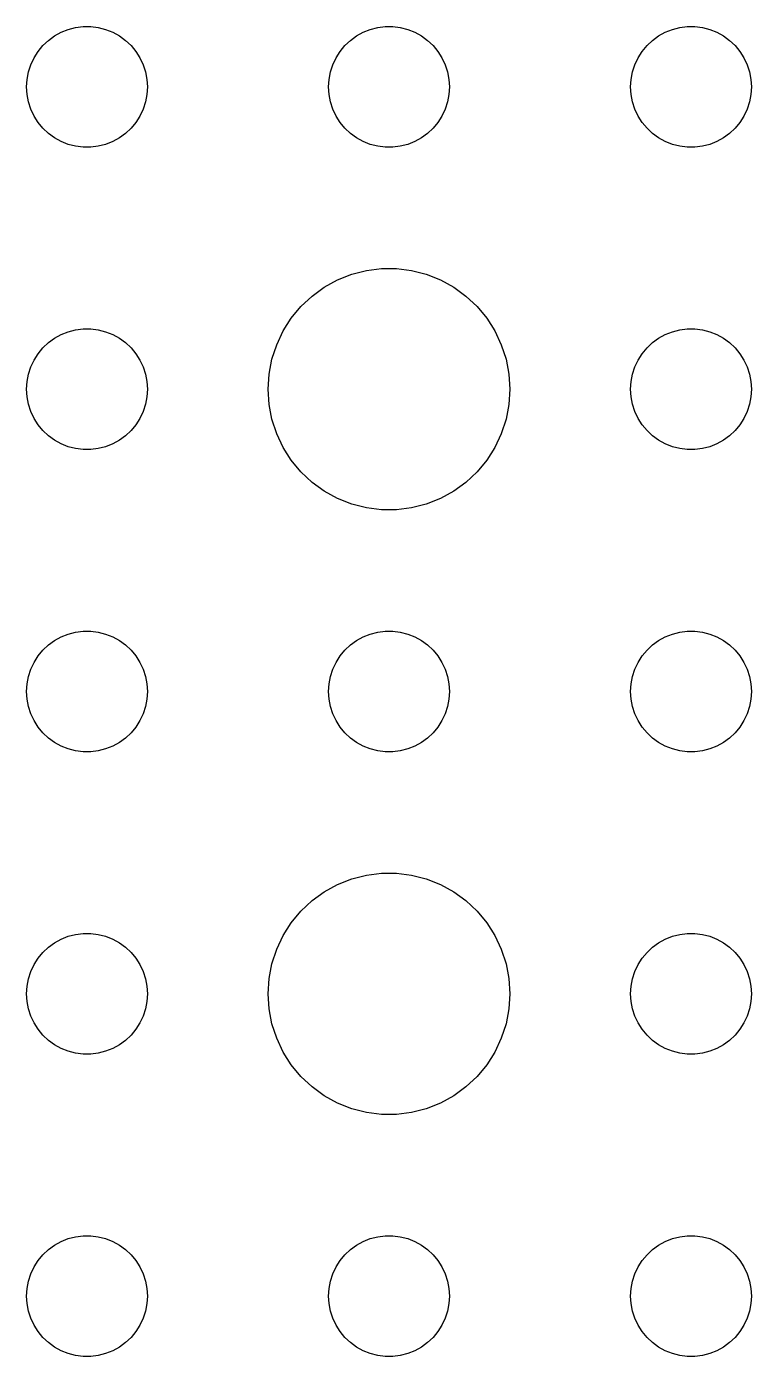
# Model space of a CAD drawing. Header units: metres. Extents: x -157 to 157, y -157 to 157.
# Drawn here: x 96 to 114, y -69 to -36 of the extents above; entities that cross this region are included whole.
import ezdxf

# ---------------------------------------------------------------- set-up
doc = ezdxf.new("R2010")
doc.units = ezdxf.units.M

msp = doc.modelspace()

# ---------------------------------------------------------------- linework, layer by layer
for p, q in [((96.5439, -36.3442), (96.6963, -36.2335)), ((96.6963, -36.2335), (96.8613, -36.1428)), ((96.8613, -36.1428), (97.0365, -36.0734)), ((97.0365, -36.0734), (97.2189, -36.0266)), ((97.2189, -36.0266), (97.4058, -36.003)), ((97.4058, -36.003), (97.5942, -36.003)), ((97.5942, -36.003), (97.7811, -36.0266)), ((97.7811, -36.0266), (97.9635, -36.0734)), ((97.9635, -36.0734), (98.1387, -36.1428)), ((98.1387, -36.1428), (98.3037, -36.2335)), ((98.3037, -36.2335), (98.4561, -36.3442)), ((104.044, -36.3442), (104.196, -36.2335)), ((104.196, -36.2335), (104.361, -36.1428)), ((104.361, -36.1428), (104.536, -36.0734)), ((104.536, -36.0734), (104.719, -36.0266)), ((104.719, -36.0266), (104.906, -36.003)), ((104.906, -36.003), (105.094, -36.003)), ((105.094, -36.003), (105.281, -36.0266)), ((105.281, -36.0266), (105.464, -36.0734)), ((105.464, -36.0734), (105.639, -36.1428)), ((105.639, -36.1428), (105.804, -36.2335)), ((105.804, -36.2335), (105.956, -36.3442)), ((111.544, -36.3442), (111.696, -36.2335)), ((111.696, -36.2335), (111.861, -36.1428)), ((111.861, -36.1428), (112.036, -36.0734)), ((112.036, -36.0734), (112.219, -36.0266)), ((112.219, -36.0266), (112.406, -36.003)), ((112.406, -36.003), (112.594, -36.003)), ((112.594, -36.003), (112.781, -36.0266)), ((112.781, -36.0266), (112.964, -36.0734)), ((112.964, -36.0734), (113.139, -36.1428)), ((113.139, -36.1428), (113.304, -36.2335)), ((113.304, -36.2335), (113.456, -36.3442)), ((96.1855, -36.7774), (96.2865, -36.6183)), ((96.2865, -36.6183), (96.4065, -36.4732)), ((96.4065, -36.4732), (96.5439, -36.3442)), ((98.4561, -36.3442), (98.5934, -36.4732)), ((98.5934, -36.4732), (98.7135, -36.6183)), ((98.7135, -36.6183), (98.8145, -36.7774)), ((103.686, -36.7774), (103.786, -36.6183)), ((103.786, -36.6183), (103.907, -36.4732)), ((103.907, -36.4732), (104.044, -36.3442)), ((105.956, -36.3442), (106.093, -36.4732)), ((106.093, -36.4732), (106.214, -36.6183)), ((106.214, -36.6183), (106.314, -36.7774)), ((111.186, -36.7774), (111.286, -36.6183)), ((111.286, -36.6183), (111.407, -36.4732)), ((111.407, -36.4732), (111.544, -36.3442)), ((113.456, -36.3442), (113.593, -36.4732)), ((113.593, -36.4732), (113.714, -36.6183)), ((113.714, -36.6183), (113.814, -36.7774)), ((96.0471, -37.127), (96.1053, -36.9478)), ((96.1053, -36.9478), (96.1855, -36.7774)), ((98.8145, -36.7774), (98.8947, -36.9478)), ((98.8947, -36.9478), (98.9529, -37.127)), ((103.547, -37.127), (103.605, -36.9478)), ((103.605, -36.9478), (103.686, -36.7774)), ((106.314, -36.7774), (106.395, -36.9478)), ((106.395, -36.9478), (106.453, -37.127)), ((111.047, -37.127), (111.105, -36.9478)), ((111.105, -36.9478), (111.186, -36.7774)), ((113.814, -36.7774), (113.895, -36.9478)), ((113.895, -36.9478), (113.953, -37.127)), ((96.0118, -37.312), (96.0471, -37.127)), ((98.9529, -37.127), (98.9882, -37.312)), ((103.512, -37.312), (103.547, -37.127)), ((106.453, -37.127), (106.488, -37.312)), ((111.012, -37.312), (111.047, -37.127)), ((113.953, -37.127), (113.988, -37.312)), ((96, -37.5), (96.0118, -37.312)), ((96.0118, -37.688), (96, -37.5)), ((98.9882, -37.312), (99, -37.5)), ((99, -37.5), (98.9882, -37.688)), ((103.5, -37.5), (103.512, -37.312)), ((103.512, -37.688), (103.5, -37.5)), ((106.488, -37.312), (106.5, -37.5)), ((106.5, -37.5), (106.488, -37.688)), ((111, -37.5), (111.012, -37.312)), ((111.012, -37.688), (111, -37.5)), ((113.988, -37.312), (114, -37.5)), ((114, -37.5), (113.988, -37.688)), ((96.0471, -37.873), (96.0118, -37.688)), ((96.1053, -38.0522), (96.0471, -37.873)), ((98.9529, -37.873), (98.8947, -38.0522)), ((98.9882, -37.688), (98.9529, -37.873)), ((103.547, -37.873), (103.512, -37.688)), ((103.605, -38.0522), (103.547, -37.873)), ((106.453, -37.873), (106.395, -38.0522)), ((106.488, -37.688), (106.453, -37.873)), ((111.047, -37.873), (111.012, -37.688)), ((111.105, -38.0522), (111.047, -37.873)), ((113.953, -37.873), (113.895, -38.0522)), ((113.988, -37.688), (113.953, -37.873)), ((96.1855, -38.2226), (96.1053, -38.0522)), ((96.2865, -38.3817), (96.1855, -38.2226)), ((98.8145, -38.2226), (98.7135, -38.3817)), ((98.8947, -38.0522), (98.8145, -38.2226)), ((103.686, -38.2226), (103.605, -38.0522)), ((103.786, -38.3817), (103.686, -38.2226)), ((106.314, -38.2226), (106.214, -38.3817)), ((106.395, -38.0522), (106.314, -38.2226)), ((111.186, -38.2226), (111.105, -38.0522)), ((111.286, -38.3817), (111.186, -38.2226)), ((113.814, -38.2226), (113.714, -38.3817)), ((113.895, -38.0522), (113.814, -38.2226)), ((96.4065, -38.5268), (96.2865, -38.3817)), ((96.5439, -38.6558), (96.4065, -38.5268)), ((98.5934, -38.5268), (98.4561, -38.6558)), ((98.7135, -38.3817), (98.5934, -38.5268)), ((103.907, -38.5268), (103.786, -38.3817)), ((104.044, -38.6558), (103.907, -38.5268)), ((106.093, -38.5268), (105.956, -38.6558)), ((106.214, -38.3817), (106.093, -38.5268)), ((111.407, -38.5268), (111.286, -38.3817)), ((111.544, -38.6558), (111.407, -38.5268)), ((113.593, -38.5268), (113.456, -38.6558)), ((113.714, -38.3817), (113.593, -38.5268)), ((96.6963, -38.7665), (96.5439, -38.6558)), ((96.8613, -38.8572), (96.6963, -38.7665)), ((97.0365, -38.9266), (96.8613, -38.8572)), ((97.2189, -38.9734), (97.0365, -38.9266)), ((97.9635, -38.9266), (97.7811, -38.9734)), ((98.1387, -38.8572), (97.9635, -38.9266)), ((98.3037, -38.7665), (98.1387, -38.8572)), ((98.4561, -38.6558), (98.3037, -38.7665)), ((104.196, -38.7665), (104.044, -38.6558)), ((104.361, -38.8572), (104.196, -38.7665)), ((104.536, -38.9266), (104.361, -38.8572)), ((104.719, -38.9734), (104.536, -38.9266)), ((105.464, -38.9266), (105.281, -38.9734)), ((105.639, -38.8572), (105.464, -38.9266)), ((105.804, -38.7665), (105.639, -38.8572)), ((105.956, -38.6558), (105.804, -38.7665)), ((111.696, -38.7665), (111.544, -38.6558)), ((111.861, -38.8572), (111.696, -38.7665)), ((112.036, -38.9266), (111.861, -38.8572)), ((112.219, -38.9734), (112.036, -38.9266)), ((112.964, -38.9266), (112.781, -38.9734)), ((113.139, -38.8572), (112.964, -38.9266)), ((113.304, -38.7665), (113.139, -38.8572)), ((113.456, -38.6558), (113.304, -38.7665)), ((97.4058, -38.997), (97.2189, -38.9734)), ((97.5942, -38.997), (97.4058, -38.997)), ((97.7811, -38.9734), (97.5942, -38.997)), ((104.906, -38.997), (104.719, -38.9734)), ((105.094, -38.997), (104.906, -38.997)), ((105.281, -38.9734), (105.094, -38.997)), ((112.406, -38.997), (112.219, -38.9734)), ((112.594, -38.997), (112.406, -38.997)), ((112.781, -38.9734), (112.594, -38.997)), ((103.723, -42.2855), (104.073, -42.1468)), ((104.073, -42.1468), (104.438, -42.0531)), ((104.438, -42.0531), (104.812, -42.0059)), ((104.812, -42.0059), (105.188, -42.0059)), ((105.188, -42.0059), (105.562, -42.0531)), ((105.562, -42.0531), (105.927, -42.1468)), ((105.927, -42.1468), (106.277, -42.2855)), ((103.088, -42.6885), (103.393, -42.467)), ((103.393, -42.467), (103.723, -42.2855)), ((106.277, -42.2855), (106.607, -42.467)), ((106.607, -42.467), (106.912, -42.6885)), ((102.813, -42.9464), (103.088, -42.6885)), ((106.912, -42.6885), (107.187, -42.9464)), ((102.573, -43.2366), (102.813, -42.9464)), ((107.187, -42.9464), (107.427, -43.2366)), ((97.0365, -43.5734), (97.2189, -43.5266)), ((97.2189, -43.5266), (97.4058, -43.503)), ((97.4058, -43.503), (97.5942, -43.503)), ((97.5942, -43.503), (97.7811, -43.5266)), ((97.7811, -43.5266), (97.9635, -43.5734)), ((102.371, -43.5547), (102.573, -43.2366)), ((107.427, -43.2366), (107.629, -43.5547)), ((112.036, -43.5734), (112.219, -43.5266)), ((112.219, -43.5266), (112.406, -43.503)), ((112.406, -43.503), (112.594, -43.503)), ((112.594, -43.503), (112.781, -43.5266)), ((112.781, -43.5266), (112.964, -43.5734)), ((96.4065, -43.9732), (96.5439, -43.8442)), ((96.5439, -43.8442), (96.6963, -43.7335)), ((96.6963, -43.7335), (96.8613, -43.6428)), ((96.8613, -43.6428), (97.0365, -43.5734)), ((97.9635, -43.5734), (98.1387, -43.6428)), ((98.1387, -43.6428), (98.3037, -43.7335)), ((98.3037, -43.7335), (98.4561, -43.8442)), ((98.4561, -43.8442), (98.5934, -43.9732)), ((102.211, -43.8956), (102.371, -43.5547)), ((107.629, -43.5547), (107.789, -43.8956)), ((111.407, -43.9732), (111.544, -43.8442)), ((111.544, -43.8442), (111.696, -43.7335)), ((111.696, -43.7335), (111.861, -43.6428)), ((111.861, -43.6428), (112.036, -43.5734)), ((112.964, -43.5734), (113.139, -43.6428)), ((113.139, -43.6428), (113.304, -43.7335)), ((113.304, -43.7335), (113.456, -43.8442)), ((113.456, -43.8442), (113.593, -43.9732)), ((96.1855, -44.2774), (96.2865, -44.1183)), ((96.2865, -44.1183), (96.4065, -43.9732)), ((98.5934, -43.9732), (98.7135, -44.1183)), ((98.7135, -44.1183), (98.8145, -44.2774)), ((102.094, -44.2539), (102.211, -43.8956)), ((107.789, -43.8956), (107.906, -44.2539)), ((111.186, -44.2774), (111.286, -44.1183)), ((111.286, -44.1183), (111.407, -43.9732)), ((113.593, -43.9732), (113.714, -44.1183)), ((113.714, -44.1183), (113.814, -44.2774)), ((96.0471, -44.627), (96.1053, -44.4478)), ((96.1053, -44.4478), (96.1855, -44.2774)), ((98.8145, -44.2774), (98.8947, -44.4478)), ((98.8947, -44.4478), (98.9529, -44.627)), ((102.024, -44.624), (102.094, -44.2539)), ((107.906, -44.2539), (107.976, -44.624)), ((111.047, -44.627), (111.105, -44.4478)), ((111.105, -44.4478), (111.186, -44.2774)), ((113.814, -44.2774), (113.895, -44.4478)), ((113.895, -44.4478), (113.953, -44.627)), ((96, -45), (96.0118, -44.812)), ((96.0118, -44.812), (96.0471, -44.627)), ((98.9529, -44.627), (98.9882, -44.812)), ((98.9882, -44.812), (99, -45)), ((102, -45), (102.024, -44.624)), ((107.976, -44.624), (108, -45)), ((111, -45), (111.012, -44.812)), ((111.012, -44.812), (111.047, -44.627)), ((113.953, -44.627), (113.988, -44.812)), ((113.988, -44.812), (114, -45)), ((96.0118, -45.188), (96, -45)), ((96.0471, -45.373), (96.0118, -45.188)), ((98.9882, -45.188), (98.9529, -45.373)), ((99, -45), (98.9882, -45.188)), ((102.024, -45.376), (102, -45)), ((108, -45), (107.976, -45.376)), ((111.012, -45.188), (111, -45)), ((111.047, -45.373), (111.012, -45.188)), ((113.988, -45.188), (113.953, -45.373)), ((114, -45), (113.988, -45.188)), ((96.1053, -45.5522), (96.0471, -45.373)), ((98.9529, -45.373), (98.8947, -45.5522)), ((102.094, -45.7461), (102.024, -45.376)), ((107.976, -45.376), (107.906, -45.7461)), ((111.105, -45.5522), (111.047, -45.373)), ((113.953, -45.373), (113.895, -45.5522)), ((96.1855, -45.7226), (96.1053, -45.5522)), ((96.2865, -45.8817), (96.1855, -45.7226)), ((98.8145, -45.7226), (98.7135, -45.8817)), ((98.8947, -45.5522), (98.8145, -45.7226)), ((102.211, -46.1044), (102.094, -45.7461)), ((107.906, -45.7461), (107.789, -46.1044)), ((111.186, -45.7226), (111.105, -45.5522)), ((111.286, -45.8817), (111.186, -45.7226)), ((113.814, -45.7226), (113.714, -45.8817)), ((113.895, -45.5522), (113.814, -45.7226)), ((96.4065, -46.0268), (96.2865, -45.8817)), ((96.5439, -46.1558), (96.4065, -46.0268)), ((96.6963, -46.2665), (96.5439, -46.1558)), ((98.4561, -46.1558), (98.3037, -46.2665)), ((98.5934, -46.0268), (98.4561, -46.1558)), ((98.7135, -45.8817), (98.5934, -46.0268)), ((102.371, -46.4453), (102.211, -46.1044)), ((107.789, -46.1044), (107.629, -46.4453)), ((111.407, -46.0268), (111.286, -45.8817)), ((111.544, -46.1558), (111.407, -46.0268)), ((111.696, -46.2665), (111.544, -46.1558)), ((113.456, -46.1558), (113.304, -46.2665)), ((113.593, -46.0268), (113.456, -46.1558)), ((113.714, -45.8817), (113.593, -46.0268)), ((96.8613, -46.3572), (96.6963, -46.2665)), ((97.0365, -46.4266), (96.8613, -46.3572)), ((97.2189, -46.4734), (97.0365, -46.4266)), ((97.4058, -46.497), (97.2189, -46.4734)), ((97.5942, -46.497), (97.4058, -46.497)), ((97.7811, -46.4734), (97.5942, -46.497)), ((97.9635, -46.4266), (97.7811, -46.4734)), ((98.1387, -46.3572), (97.9635, -46.4266)), ((98.3037, -46.2665), (98.1387, -46.3572)), ((102.573, -46.7634), (102.371, -46.4453)), ((107.629, -46.4453), (107.427, -46.7634)), ((111.861, -46.3572), (111.696, -46.2665)), ((112.036, -46.4266), (111.861, -46.3572)), ((112.219, -46.4734), (112.036, -46.4266)), ((112.406, -46.497), (112.219, -46.4734)), ((112.594, -46.497), (112.406, -46.497)), ((112.781, -46.4734), (112.594, -46.497)), ((112.964, -46.4266), (112.781, -46.4734)), ((113.139, -46.3572), (112.964, -46.4266)), ((113.304, -46.2665), (113.139, -46.3572)), ((102.813, -47.0536), (102.573, -46.7634)), ((107.427, -46.7634), (107.187, -47.0536)), ((103.088, -47.3115), (102.813, -47.0536)), ((107.187, -47.0536), (106.912, -47.3115)), ((103.393, -47.533), (103.088, -47.3115)), ((106.912, -47.3115), (106.607, -47.533)), ((103.723, -47.7145), (103.393, -47.533)), ((104.073, -47.8532), (103.723, -47.7145)), ((106.277, -47.7145), (105.927, -47.8532)), ((106.607, -47.533), (106.277, -47.7145)), ((104.438, -47.9469), (104.073, -47.8532)), ((104.812, -47.9941), (104.438, -47.9469)), ((105.188, -47.9941), (104.812, -47.9941)), ((105.562, -47.9469), (105.188, -47.9941)), ((105.927, -47.8532), (105.562, -47.9469)), ((96.8613, -51.1428), (97.0365, -51.0734)), ((97.0365, -51.0734), (97.2189, -51.0266)), ((97.2189, -51.0266), (97.4058, -51.003)), ((97.4058, -51.003), (97.5942, -51.003)), ((97.5942, -51.003), (97.7811, -51.0266)), ((97.7811, -51.0266), (97.9635, -51.0734)), ((97.9635, -51.0734), (98.1387, -51.1428)), ((104.361, -51.1428), (104.536, -51.0734)), ((104.536, -51.0734), (104.719, -51.0266)), ((104.719, -51.0266), (104.906, -51.003)), ((104.906, -51.003), (105.094, -51.003)), ((105.094, -51.003), (105.281, -51.0266)), ((105.281, -51.0266), (105.464, -51.0734)), ((105.464, -51.0734), (105.639, -51.1428)), ((111.861, -51.1428), (112.036, -51.0734)), ((112.036, -51.0734), (112.219, -51.0266)), ((112.219, -51.0266), (112.406, -51.003)), ((112.406, -51.003), (112.594, -51.003)), ((112.594, -51.003), (112.781, -51.0266)), ((112.781, -51.0266), (112.964, -51.0734)), ((112.964, -51.0734), (113.139, -51.1428)), ((96.4065, -51.4732), (96.5439, -51.3442)), ((96.5439, -51.3442), (96.6963, -51.2335)), ((96.6963, -51.2335), (96.8613, -51.1428)), ((98.1387, -51.1428), (98.3037, -51.2335)), ((98.3037, -51.2335), (98.4561, -51.3442)), ((98.4561, -51.3442), (98.5934, -51.4732)), ((103.907, -51.4732), (104.044, -51.3442)), ((104.044, -51.3442), (104.196, -51.2335)), ((104.196, -51.2335), (104.361, -51.1428)), ((105.639, -51.1428), (105.804, -51.2335)), ((105.804, -51.2335), (105.956, -51.3442)), ((105.956, -51.3442), (106.093, -51.4732)), ((111.407, -51.4732), (111.544, -51.3442)), ((111.544, -51.3442), (111.696, -51.2335)), ((111.696, -51.2335), (111.861, -51.1428)), ((113.139, -51.1428), (113.304, -51.2335)), ((113.304, -51.2335), (113.456, -51.3442)), ((113.456, -51.3442), (113.593, -51.4732)), ((96.1053, -51.9478), (96.1855, -51.7774)), ((96.1855, -51.7774), (96.2865, -51.6183)), ((96.2865, -51.6183), (96.4065, -51.4732)), ((98.5934, -51.4732), (98.7135, -51.6183)), ((98.7135, -51.6183), (98.8145, -51.7774)), ((98.8145, -51.7774), (98.8947, -51.9478)), ((103.605, -51.9478), (103.686, -51.7774)), ((103.686, -51.7774), (103.786, -51.6183)), ((103.786, -51.6183), (103.907, -51.4732)), ((106.093, -51.4732), (106.214, -51.6183)), ((106.214, -51.6183), (106.314, -51.7774)), ((106.314, -51.7774), (106.395, -51.9478)), ((111.105, -51.9478), (111.186, -51.7774)), ((111.186, -51.7774), (111.286, -51.6183)), ((111.286, -51.6183), (111.407, -51.4732)), ((113.593, -51.4732), (113.714, -51.6183)), ((113.714, -51.6183), (113.814, -51.7774)), ((113.814, -51.7774), (113.895, -51.9478)), ((96.0118, -52.312), (96.0471, -52.127)), ((96.0471, -52.127), (96.1053, -51.9478)), ((98.8947, -51.9478), (98.9529, -52.127)), ((98.9529, -52.127), (98.9882, -52.312)), ((103.512, -52.312), (103.547, -52.127)), ((103.547, -52.127), (103.605, -51.9478)), ((106.395, -51.9478), (106.453, -52.127)), ((106.453, -52.127), (106.488, -52.312)), ((111.012, -52.312), (111.047, -52.127)), ((111.047, -52.127), (111.105, -51.9478)), ((113.895, -51.9478), (113.953, -52.127)), ((113.953, -52.127), (113.988, -52.312)), ((96, -52.5), (96.0118, -52.312)), ((98.9882, -52.312), (99, -52.5)), ((103.5, -52.5), (103.512, -52.312)), ((106.488, -52.312), (106.5, -52.5)), ((111, -52.5), (111.012, -52.312)), ((113.988, -52.312), (114, -52.5)), ((96.0118, -52.688), (96, -52.5)), ((96.0471, -52.873), (96.0118, -52.688)), ((98.9882, -52.688), (98.9529, -52.873)), ((99, -52.5), (98.9882, -52.688)), ((103.512, -52.688), (103.5, -52.5)), ((103.547, -52.873), (103.512, -52.688)), ((106.488, -52.688), (106.453, -52.873)), ((106.5, -52.5), (106.488, -52.688)), ((111.012, -52.688), (111, -52.5)), ((111.047, -52.873), (111.012, -52.688)), ((113.988, -52.688), (113.953, -52.873)), ((114, -52.5), (113.988, -52.688)), ((96.1053, -53.0522), (96.0471, -52.873)), ((96.1855, -53.2226), (96.1053, -53.0522)), ((98.8947, -53.0522), (98.8145, -53.2226)), ((98.9529, -52.873), (98.8947, -53.0522)), ((103.605, -53.0522), (103.547, -52.873)), ((103.686, -53.2226), (103.605, -53.0522)), ((106.395, -53.0522), (106.314, -53.2226)), ((106.453, -52.873), (106.395, -53.0522)), ((111.105, -53.0522), (111.047, -52.873)), ((111.186, -53.2226), (111.105, -53.0522)), ((113.895, -53.0522), (113.814, -53.2226)), ((113.953, -52.873), (113.895, -53.0522)), ((96.2865, -53.3817), (96.1855, -53.2226)), ((96.4065, -53.5268), (96.2865, -53.3817)), ((98.7135, -53.3817), (98.5934, -53.5268)), ((98.8145, -53.2226), (98.7135, -53.3817)), ((103.786, -53.3817), (103.686, -53.2226)), ((103.907, -53.5268), (103.786, -53.3817)), ((106.214, -53.3817), (106.093, -53.5268)), ((106.314, -53.2226), (106.214, -53.3817)), ((111.286, -53.3817), (111.186, -53.2226)), ((111.407, -53.5268), (111.286, -53.3817)), ((113.714, -53.3817), (113.593, -53.5268)), ((113.814, -53.2226), (113.714, -53.3817)), ((96.5439, -53.6558), (96.4065, -53.5268)), ((96.6963, -53.7665), (96.5439, -53.6558)), ((96.8613, -53.8572), (96.6963, -53.7665)), ((98.3037, -53.7665), (98.1387, -53.8572)), ((98.4561, -53.6558), (98.3037, -53.7665)), ((98.5934, -53.5268), (98.4561, -53.6558)), ((104.044, -53.6558), (103.907, -53.5268)), ((104.196, -53.7665), (104.044, -53.6558)), ((104.361, -53.8572), (104.196, -53.7665)), ((105.804, -53.7665), (105.639, -53.8572)), ((105.956, -53.6558), (105.804, -53.7665)), ((106.093, -53.5268), (105.956, -53.6558)), ((111.544, -53.6558), (111.407, -53.5268)), ((111.696, -53.7665), (111.544, -53.6558)), ((111.861, -53.8572), (111.696, -53.7665)), ((113.304, -53.7665), (113.139, -53.8572)), ((113.456, -53.6558), (113.304, -53.7665)), ((113.593, -53.5268), (113.456, -53.6558)), ((97.0365, -53.9266), (96.8613, -53.8572)), ((97.2189, -53.9734), (97.0365, -53.9266)), ((97.4058, -53.997), (97.2189, -53.9734)), ((97.5942, -53.997), (97.4058, -53.997)), ((97.7811, -53.9734), (97.5942, -53.997)), ((97.9635, -53.9266), (97.7811, -53.9734)), ((98.1387, -53.8572), (97.9635, -53.9266)), ((104.536, -53.9266), (104.361, -53.8572)), ((104.719, -53.9734), (104.536, -53.9266)), ((104.906, -53.997), (104.719, -53.9734)), ((105.094, -53.997), (104.906, -53.997)), ((105.281, -53.9734), (105.094, -53.997)), ((105.464, -53.9266), (105.281, -53.9734)), ((105.639, -53.8572), (105.464, -53.9266)), ((112.036, -53.9266), (111.861, -53.8572)), ((112.219, -53.9734), (112.036, -53.9266)), ((112.406, -53.997), (112.219, -53.9734)), ((112.594, -53.997), (112.406, -53.997)), ((112.781, -53.9734), (112.594, -53.997)), ((112.964, -53.9266), (112.781, -53.9734)), ((113.139, -53.8572), (112.964, -53.9266)), ((104.073, -57.1468), (104.438, -57.0531)), ((104.438, -57.0531), (104.812, -57.0059)), ((104.812, -57.0059), (105.188, -57.0059)), ((105.188, -57.0059), (105.562, -57.0531)), ((105.562, -57.0531), (105.927, -57.1468)), ((103.393, -57.467), (103.723, -57.2855)), ((103.723, -57.2855), (104.073, -57.1468)), ((105.927, -57.1468), (106.277, -57.2855)), ((106.277, -57.2855), (106.607, -57.467)), ((102.813, -57.9464), (103.088, -57.6885)), ((103.088, -57.6885), (103.393, -57.467)), ((106.607, -57.467), (106.912, -57.6885)), ((106.912, -57.6885), (107.187, -57.9464)), ((102.573, -58.2366), (102.813, -57.9464)), ((107.187, -57.9464), (107.427, -58.2366)), ((102.371, -58.5547), (102.573, -58.2366)), ((107.427, -58.2366), (107.629, -58.5547)), ((96.6963, -58.7335), (96.8613, -58.6428)), ((96.8613, -58.6428), (97.0365, -58.5734)), ((97.0365, -58.5734), (97.2189, -58.5266)), ((97.2189, -58.5266), (97.4058, -58.503)), ((97.4058, -58.503), (97.5942, -58.503)), ((97.5942, -58.503), (97.7811, -58.5266)), ((97.7811, -58.5266), (97.9635, -58.5734)), ((97.9635, -58.5734), (98.1387, -58.6428)), ((98.1387, -58.6428), (98.3037, -58.7335)), ((102.211, -58.8956), (102.371, -58.5547)), ((107.629, -58.5547), (107.789, -58.8956)), ((111.696, -58.7335), (111.861, -58.6428)), ((111.861, -58.6428), (112.036, -58.5734)), ((112.036, -58.5734), (112.219, -58.5266)), ((112.219, -58.5266), (112.406, -58.503)), ((112.406, -58.503), (112.594, -58.503)), ((112.594, -58.503), (112.781, -58.5266)), ((112.781, -58.5266), (112.964, -58.5734)), ((112.964, -58.5734), (113.139, -58.6428)), ((113.139, -58.6428), (113.304, -58.7335)), ((96.2865, -59.1183), (96.4065, -58.9732)), ((96.4065, -58.9732), (96.5439, -58.8442)), ((96.5439, -58.8442), (96.6963, -58.7335)), ((98.3037, -58.7335), (98.4561, -58.8442)), ((98.4561, -58.8442), (98.5934, -58.9732)), ((98.5934, -58.9732), (98.7135, -59.1183)), ((102.094, -59.2539), (102.211, -58.8956)), ((107.789, -58.8956), (107.906, -59.2539)), ((111.286, -59.1183), (111.407, -58.9732)), ((111.407, -58.9732), (111.544, -58.8442)), ((111.544, -58.8442), (111.696, -58.7335)), ((113.304, -58.7335), (113.456, -58.8442)), ((113.456, -58.8442), (113.593, -58.9732)), ((113.593, -58.9732), (113.714, -59.1183)), ((96.1053, -59.4478), (96.1855, -59.2774)), ((96.1855, -59.2774), (96.2865, -59.1183)), ((98.7135, -59.1183), (98.8145, -59.2774)), ((98.8145, -59.2774), (98.8947, -59.4478)), ((102.024, -59.624), (102.094, -59.2539)), ((107.906, -59.2539), (107.976, -59.624)), ((111.105, -59.4478), (111.186, -59.2774)), ((111.186, -59.2774), (111.286, -59.1183)), ((113.714, -59.1183), (113.814, -59.2774)), ((113.814, -59.2774), (113.895, -59.4478)), ((96.0118, -59.812), (96.0471, -59.627)), ((96.0471, -59.627), (96.1053, -59.4478)), ((98.8947, -59.4478), (98.9529, -59.627)), ((98.9529, -59.627), (98.9882, -59.812)), ((102, -60), (102.024, -59.624)), ((107.976, -59.624), (108, -60)), ((111.012, -59.812), (111.047, -59.627)), ((111.047, -59.627), (111.105, -59.4478)), ((113.895, -59.4478), (113.953, -59.627)), ((113.953, -59.627), (113.988, -59.812)), ((96, -60), (96.0118, -59.812)), ((96.0118, -60.188), (96, -60)), ((98.9882, -59.812), (99, -60)), ((99, -60), (98.9882, -60.188)), ((102.024, -60.376), (102, -60)), ((108, -60), (107.976, -60.376)), ((111, -60), (111.012, -59.812)), ((111.012, -60.188), (111, -60)), ((113.988, -59.812), (114, -60)), ((114, -60), (113.988, -60.188)), ((96.0471, -60.373), (96.0118, -60.188)), ((96.1053, -60.5522), (96.0471, -60.373)), ((98.9529, -60.373), (98.8947, -60.5522)), ((98.9882, -60.188), (98.9529, -60.373)), ((102.094, -60.7461), (102.024, -60.376)), ((107.976, -60.376), (107.906, -60.7461)), ((111.047, -60.373), (111.012, -60.188)), ((111.105, -60.5522), (111.047, -60.373)), ((113.953, -60.373), (113.895, -60.5522)), ((113.988, -60.188), (113.953, -60.373)), ((96.1855, -60.7226), (96.1053, -60.5522)), ((98.8947, -60.5522), (98.8145, -60.7226)), ((111.186, -60.7226), (111.105, -60.5522)), ((113.895, -60.5522), (113.814, -60.7226)), ((96.2865, -60.8817), (96.1855, -60.7226)), ((96.4065, -61.0268), (96.2865, -60.8817)), ((96.5439, -61.1558), (96.4065, -61.0268)), ((98.5934, -61.0268), (98.4561, -61.1558)), ((98.7135, -60.8817), (98.5934, -61.0268)), ((98.8145, -60.7226), (98.7135, -60.8817)), ((102.211, -61.1044), (102.094, -60.7461)), ((107.906, -60.7461), (107.789, -61.1044)), ((111.286, -60.8817), (111.186, -60.7226)), ((111.407, -61.0268), (111.286, -60.8817)), ((111.544, -61.1558), (111.407, -61.0268)), ((113.593, -61.0268), (113.456, -61.1558)), ((113.714, -60.8817), (113.593, -61.0268)), ((113.814, -60.7226), (113.714, -60.8817)), ((96.6963, -61.2665), (96.5439, -61.1558)), ((96.8613, -61.3572), (96.6963, -61.2665)), ((97.0365, -61.4266), (96.8613, -61.3572)), ((98.1387, -61.3572), (97.9635, -61.4266)), ((98.3037, -61.2665), (98.1387, -61.3572)), ((98.4561, -61.1558), (98.3037, -61.2665)), ((102.371, -61.4453), (102.211, -61.1044)), ((107.789, -61.1044), (107.629, -61.4453)), ((111.696, -61.2665), (111.544, -61.1558)), ((111.861, -61.3572), (111.696, -61.2665)), ((112.036, -61.4266), (111.861, -61.3572)), ((113.139, -61.3572), (112.964, -61.4266)), ((113.304, -61.2665), (113.139, -61.3572)), ((113.456, -61.1558), (113.304, -61.2665)), ((97.2189, -61.4734), (97.0365, -61.4266)), ((97.4058, -61.497), (97.2189, -61.4734)), ((97.5942, -61.497), (97.4058, -61.497)), ((97.7811, -61.4734), (97.5942, -61.497)), ((97.9635, -61.4266), (97.7811, -61.4734)), ((102.573, -61.7634), (102.371, -61.4453)), ((107.629, -61.4453), (107.427, -61.7634)), ((112.219, -61.4734), (112.036, -61.4266)), ((112.406, -61.497), (112.219, -61.4734)), ((112.594, -61.497), (112.406, -61.497)), ((112.781, -61.4734), (112.594, -61.497)), ((112.964, -61.4266), (112.781, -61.4734)), ((102.813, -62.0536), (102.573, -61.7634)), ((107.427, -61.7634), (107.187, -62.0536)), ((103.088, -62.3115), (102.813, -62.0536)), ((103.393, -62.533), (103.088, -62.3115)), ((106.912, -62.3115), (106.607, -62.533)), ((107.187, -62.0536), (106.912, -62.3115)), ((103.723, -62.7145), (103.393, -62.533)), ((106.607, -62.533), (106.277, -62.7145)), ((104.073, -62.8532), (103.723, -62.7145)), ((104.438, -62.9469), (104.073, -62.8532)), ((104.812, -62.9941), (104.438, -62.9469)), ((105.188, -62.9941), (104.812, -62.9941)), ((105.562, -62.9469), (105.188, -62.9941)), ((105.927, -62.8532), (105.562, -62.9469)), ((106.277, -62.7145), (105.927, -62.8532)), ((96.5439, -66.3442), (96.6963, -66.2335)), ((96.6963, -66.2335), (96.8613, -66.1428)), ((96.8613, -66.1428), (97.0365, -66.0734)), ((97.0365, -66.0734), (97.2189, -66.0266)), ((97.2189, -66.0266), (97.4058, -66.003)), ((97.4058, -66.003), (97.5942, -66.003)), ((97.5942, -66.003), (97.7811, -66.0266)), ((97.7811, -66.0266), (97.9635, -66.0734)), ((97.9635, -66.0734), (98.1387, -66.1428)), ((98.1387, -66.1428), (98.3037, -66.2335)), ((98.3037, -66.2335), (98.4561, -66.3442)), ((104.044, -66.3442), (104.196, -66.2335)), ((104.196, -66.2335), (104.361, -66.1428)), ((104.361, -66.1428), (104.536, -66.0734)), ((104.536, -66.0734), (104.719, -66.0266)), ((104.719, -66.0266), (104.906, -66.003)), ((104.906, -66.003), (105.094, -66.003)), ((105.094, -66.003), (105.281, -66.0266)), ((105.281, -66.0266), (105.464, -66.0734)), ((105.464, -66.0734), (105.639, -66.1428)), ((105.639, -66.1428), (105.804, -66.2335)), ((105.804, -66.2335), (105.956, -66.3442)), ((111.544, -66.3442), (111.696, -66.2335)), ((111.696, -66.2335), (111.861, -66.1428)), ((111.861, -66.1428), (112.036, -66.0734)), ((112.036, -66.0734), (112.219, -66.0266)), ((112.219, -66.0266), (112.406, -66.003)), ((112.406, -66.003), (112.594, -66.003)), ((112.594, -66.003), (112.781, -66.0266)), ((112.781, -66.0266), (112.964, -66.0734)), ((112.964, -66.0734), (113.139, -66.1428)), ((113.139, -66.1428), (113.304, -66.2335)), ((113.304, -66.2335), (113.456, -66.3442)), ((96.1855, -66.7774), (96.2865, -66.6183)), ((96.2865, -66.6183), (96.4065, -66.4732)), ((96.4065, -66.4732), (96.5439, -66.3442)), ((98.4561, -66.3442), (98.5934, -66.4732)), ((98.5934, -66.4732), (98.7135, -66.6183)), ((98.7135, -66.6183), (98.8145, -66.7774)), ((103.686, -66.7774), (103.786, -66.6183)), ((103.786, -66.6183), (103.907, -66.4732)), ((103.907, -66.4732), (104.044, -66.3442)), ((105.956, -66.3442), (106.093, -66.4732)), ((106.093, -66.4732), (106.214, -66.6183)), ((106.214, -66.6183), (106.314, -66.7774)), ((111.186, -66.7774), (111.286, -66.6183)), ((111.286, -66.6183), (111.407, -66.4732)), ((111.407, -66.4732), (111.544, -66.3442)), ((113.456, -66.3442), (113.593, -66.4732)), ((113.593, -66.4732), (113.714, -66.6183)), ((113.714, -66.6183), (113.814, -66.7774)), ((96.0471, -67.127), (96.1053, -66.9478)), ((96.1053, -66.9478), (96.1855, -66.7774)), ((98.8145, -66.7774), (98.8947, -66.9478)), ((98.8947, -66.9478), (98.9529, -67.127)), ((103.547, -67.127), (103.605, -66.9478)), ((103.605, -66.9478), (103.686, -66.7774)), ((106.314, -66.7774), (106.395, -66.9478)), ((106.395, -66.9478), (106.453, -67.127)), ((111.047, -67.127), (111.105, -66.9478)), ((111.105, -66.9478), (111.186, -66.7774)), ((113.814, -66.7774), (113.895, -66.9478)), ((113.895, -66.9478), (113.953, -67.127)), ((96.0118, -67.312), (96.0471, -67.127)), ((98.9529, -67.127), (98.9882, -67.312)), ((103.512, -67.312), (103.547, -67.127)), ((106.453, -67.127), (106.488, -67.312)), ((111.012, -67.312), (111.047, -67.127)), ((113.953, -67.127), (113.988, -67.312)), ((96, -67.5), (96.0118, -67.312)), ((96.0118, -67.688), (96, -67.5)), ((98.9882, -67.312), (99, -67.5)), ((99, -67.5), (98.9882, -67.688)), ((103.5, -67.5), (103.512, -67.312)), ((103.512, -67.688), (103.5, -67.5)), ((106.488, -67.312), (106.5, -67.5)), ((106.5, -67.5), (106.488, -67.688)), ((111, -67.5), (111.012, -67.312)), ((111.012, -67.688), (111, -67.5)), ((113.988, -67.312), (114, -67.5)), ((114, -67.5), (113.988, -67.688)), ((96.0471, -67.873), (96.0118, -67.688)), ((96.1053, -68.0522), (96.0471, -67.873)), ((98.9529, -67.873), (98.8947, -68.0522)), ((98.9882, -67.688), (98.9529, -67.873)), ((103.547, -67.873), (103.512, -67.688)), ((103.605, -68.0522), (103.547, -67.873)), ((106.453, -67.873), (106.395, -68.0522)), ((106.488, -67.688), (106.453, -67.873)), ((111.047, -67.873), (111.012, -67.688)), ((111.105, -68.0522), (111.047, -67.873)), ((113.953, -67.873), (113.895, -68.0522)), ((113.988, -67.688), (113.953, -67.873)), ((96.1855, -68.2226), (96.1053, -68.0522)), ((96.2865, -68.3817), (96.1855, -68.2226)), ((98.8145, -68.2226), (98.7135, -68.3817)), ((98.8947, -68.0522), (98.8145, -68.2226)), ((103.686, -68.2226), (103.605, -68.0522)), ((103.786, -68.3817), (103.686, -68.2226)), ((106.314, -68.2226), (106.214, -68.3817)), ((106.395, -68.0522), (106.314, -68.2226)), ((111.186, -68.2226), (111.105, -68.0522)), ((111.286, -68.3817), (111.186, -68.2226)), ((113.814, -68.2226), (113.714, -68.3817)), ((113.895, -68.0522), (113.814, -68.2226)), ((96.4065, -68.5268), (96.2865, -68.3817)), ((96.5439, -68.6558), (96.4065, -68.5268)), ((98.5934, -68.5268), (98.4561, -68.6558)), ((98.7135, -68.3817), (98.5934, -68.5268)), ((103.907, -68.5268), (103.786, -68.3817)), ((104.044, -68.6558), (103.907, -68.5268)), ((106.093, -68.5268), (105.956, -68.6558)), ((106.214, -68.3817), (106.093, -68.5268)), ((111.407, -68.5268), (111.286, -68.3817)), ((111.544, -68.6558), (111.407, -68.5268)), ((113.593, -68.5268), (113.456, -68.6558)), ((113.714, -68.3817), (113.593, -68.5268)), ((96.6963, -68.7665), (96.5439, -68.6558)), ((96.8613, -68.8572), (96.6963, -68.7665)), ((97.0365, -68.9266), (96.8613, -68.8572)), ((97.2189, -68.9734), (97.0365, -68.9266)), ((97.9635, -68.9266), (97.7811, -68.9734)), ((98.1387, -68.8572), (97.9635, -68.9266)), ((98.3037, -68.7665), (98.1387, -68.8572)), ((98.4561, -68.6558), (98.3037, -68.7665)), ((104.196, -68.7665), (104.044, -68.6558)), ((104.361, -68.8572), (104.196, -68.7665)), ((104.536, -68.9266), (104.361, -68.8572)), ((104.719, -68.9734), (104.536, -68.9266)), ((105.464, -68.9266), (105.281, -68.9734)), ((105.639, -68.8572), (105.464, -68.9266)), ((105.804, -68.7665), (105.639, -68.8572)), ((105.956, -68.6558), (105.804, -68.7665)), ((111.696, -68.7665), (111.544, -68.6558)), ((111.861, -68.8572), (111.696, -68.7665)), ((112.036, -68.9266), (111.861, -68.8572)), ((112.219, -68.9734), (112.036, -68.9266)), ((112.964, -68.9266), (112.781, -68.9734)), ((113.139, -68.8572), (112.964, -68.9266)), ((113.304, -68.7665), (113.139, -68.8572)), ((113.456, -68.6558), (113.304, -68.7665)), ((97.4058, -68.997), (97.2189, -68.9734)), ((97.5942, -68.997), (97.4058, -68.997)), ((97.7811, -68.9734), (97.5942, -68.997)), ((104.906, -68.997), (104.719, -68.9734)), ((105.094, -68.997), (104.906, -68.997)), ((105.281, -68.9734), (105.094, -68.997)), ((112.406, -68.997), (112.219, -68.9734)), ((112.594, -68.997), (112.406, -68.997)), ((112.781, -68.9734), (112.594, -68.997))]:
    msp.add_line(p, q)

doc.saveas('drawing.dxf')
